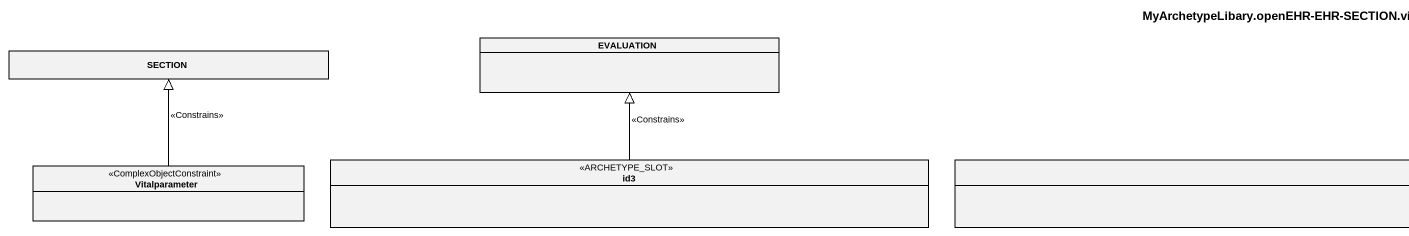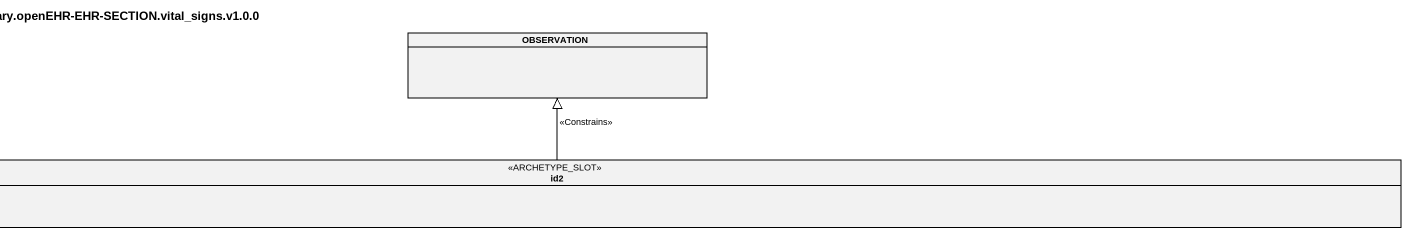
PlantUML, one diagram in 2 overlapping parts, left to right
@startuml
title MyArchetypeLibary.openEHR-EHR-SECTION.vital_signs.v1.0.0
hide circle
hide empty members
class EVALUATION
class OBSERVATION
class SECTION
class Vitalparameter <<ComplexObjectConstraint>>
class id3 <<ARCHETYPE_SLOT>>
class id2 <<ARCHETYPE_SLOT>>
Vitalparameter -up-|> SECTION : <<Constrains>>
id3 -up-|> EVALUATION : <<Constrains>>
id2 -up-|> OBSERVATION : <<Constrains>>
@enduml
